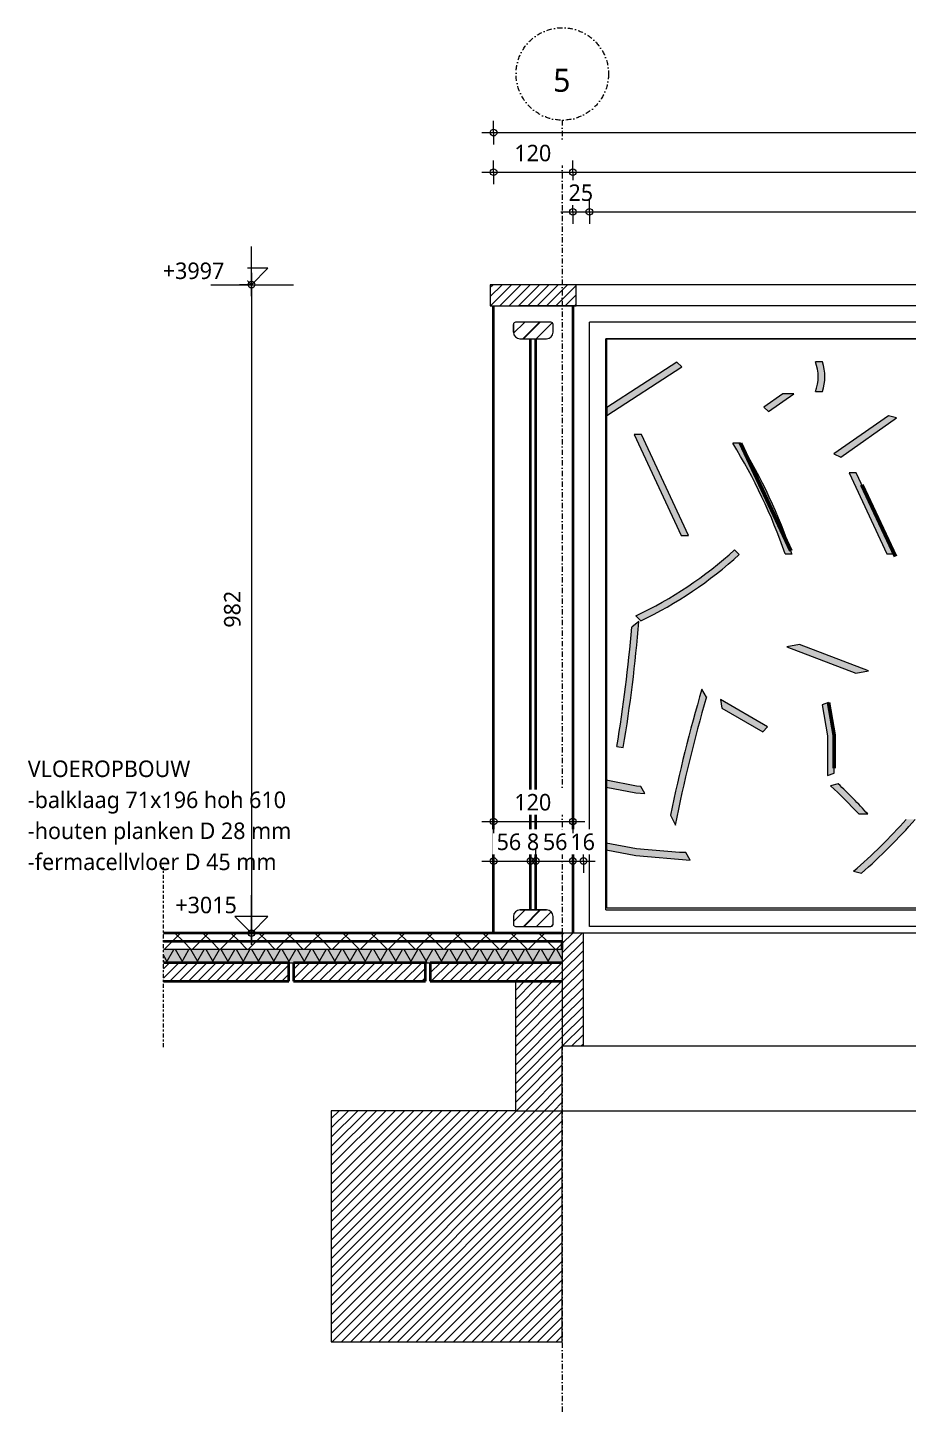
# Model space of a CAD drawing. Header units: millimetres. Extents: x 1789 to 13769, y 2055 to 27197.
# Drawn here: x 8576 to 9907, y 2055 to 4155 of the extents above; entities that cross this region are included whole.
import ezdxf

# ---------------------------------------------------------------- set-up
doc = ezdxf.new("R2010")
doc.units = ezdxf.units.MM
for name, pattern in [('Dash', [6.35, 3.175, -3.175]), ('MV_center', [15, 6, -3, 3, -3]), ('MV_stramien', [16, 8, -4, 0, -4])]:
    doc.linetypes.add(name, pattern=pattern)
for name, color, linetype, lineweight in [('A-ANNO-DIMS', 211, 'Continuous', 13), ('A-ANNO-DIMS-10', 211, 'Continuous', 13), ('A-DETL', 90, 'Continuous', 13), ('A-DETL-GENF', 92, 'Continuous', 18), ('G-ANNO-REFR', 1, 'Dash', 13), ('G-ANNO-TEXT', 231, 'Continuous', 13)]:
    doc.layers.add(name, color=color, linetype=linetype, lineweight=lineweight)
doc.styles.add('Segoe UI_2', font='segoeui.ttf', dxfattribs={"height": 25})
doc.styles.add('Segoe UI_7', font='segoeui.ttf', dxfattribs={"height": 35})
doc.styles.add('Segoe UI_B', font='segoeui.ttf', dxfattribs={"height": 25})
doc.dimstyles.new('2_5_mm_3', dxfattribs={"dimscale": 304.8, "dimtxt": 26.184099, "dimasz": 0.032808, "dimexe": 0.059055, "dimexo": 0.0625, "dimgap": 0.029528, "dimtad": 1, "dimdec": 0, "dimzin": 0, "dimdsep": 46, "dimtxsty": 'Segoe UI_2', "dimblk1": 'DOTBLANK', "dimblk2": 'DOTBLANK', "dimsah": 1, "dimcen": 0.09, "dimdle": 0.059055, "dimazin": 0, "dimtfac": 1, "dimtdec": 4, "dimtix": 1, "dimtmove": 2, "dimatfit": 3, "dimfxl": 0.059055, "dimfxlon": 1, "dimtvp": 1, "dimtfill": 1, "dimtolj": 1, "dimtzin": 0, "dimarcsym": 2})
doc.dimstyles.new('2_5_mm_4', dxfattribs={"dimscale": 304.8, "dimtxt": 26.184099, "dimasz": 0.032808, "dimexe": 0.059055, "dimexo": 0.0625, "dimgap": 0.029528, "dimtad": 1, "dimdec": 0, "dimzin": 0, "dimdsep": 46, "dimtxsty": 'Segoe UI_2', "dimblk1": 'DOTBLANK', "dimblk2": 'DOTBLANK', "dimsah": 1, "dimcen": 0.09, "dimdle": 0.059055, "dimazin": 0, "dimtfac": 1, "dimtdec": 4, "dimtix": 1, "dimtmove": 0, "dimatfit": 3, "dimfxl": 0.059055, "dimfxlon": 1, "dimtvp": 1, "dimtfill": 1, "dimtolj": 1, "dimtzin": 0, "dimarcsym": 2})
picture_1 = doc.add_image_def('image1.jpg', size_in_pixel=(696, 388))
pattern_1 = [(45, (0, 0), (-7.071068, 7.071068), [])]
pattern_2 = [(45, (0, 0), (-21.2132, 21.2132), []), (135, (0, 0), (-21.2132, -21.2132), [])]

# ---------------------------------------------------------------- blocks, each defined once
blk = doc.blocks.new('42 isolatie - Type 1-3774383-Details Restauratie 1-10')
at = {"layer": 'A-DETL-GENF'}
blk.add_hatch(color=256, dxfattribs=at).paths.add_polyline_path([(36.3, 0.8), (640.3, 0.8), (640.3, 20.8), (36.3, 20.8)])
at = {"layer": 'A-DETL-GENF', "lineweight": 13}
h = blk.add_hatch(dxfattribs=at)
h.set_pattern_fill('FP_32', color=256, style=0, pattern_type=2)
h.set_pattern_definition([(60, (-2355.522, 120.812), (-17.32051, 10), []), (120, (-2355.522, 120.812), (-17.32051, -10), [])])
h.paths.add_polyline_path([(433.3, 0.8), (640.3, 0.8), (640.3, 20.8), (36.3, 20.8), (36.3, 0.8), (233.3, 0.8)])
at = {"layer": 'A-DETL-GENF'}
for p, q in [((640.3, 20.8), (36.3, 20.8)), ((640.3, 20.8), (36.3, 20.8)), ((36.3, 0.8), (226.3, 0.8)), ((226.3, 0.8), (233.3, 0.8)), ((226.3, 0.8), (233.3, 0.8)), ((233.3, 0.8), (433.3, 0.8)), ((433.3, 0.8), (440.3, 0.8)), ((433.3, 0.8), (440.3, 0.8)), ((440.3, 0.8), (640.3, 0.8))]:
    blk.add_line(p, q, dxfattribs=at)
blk = doc.blocks.new('NLRS_00_DI_maskeer - Type 1-4234693-Details Restauratie 1-10')
at = {"layer": 'A-DETL-GENF', "linetype": 'MV_center'}
blk.add_line((-100, 0), (173, 0), dxfattribs=at)
blk = doc.blocks.new('DIMBLOCK435-Details Restauratie 1-10')
at = {"layer": 'A-ANNO-DIMS-10'}
for p, q in [((9282, 2892.5), (9282, 2910.5)), ((9338, 2892.5), (9338, 2910.5)), ((9264, 2892.5), (9338, 2892.5)), ((9282, 2892.5), (9282, 2874.5)), ((9338, 2892.5), (9338, 2874.5))]:
    blk.add_line(p, q, dxfattribs=at)
for centre in [(9282, 2892.5), (9338, 2892.5)]:
    blk.add_circle(centre, 5, dxfattribs=at)
at = {"layer": 'A-ANNO-DIMS-10', "color": 0, "insert": (9286.5, 2934.1), "char_height": 25, "width": 45.703, "attachment_point": 1, "line_spacing_factor": 1.142579, "style": 'Segoe UI_2', "bg_fill": 3, "box_fill_scale": 1.25, "bg_fill_color": 9, "bg_fill_true_color": 13158600, "bg_fill_transparency": 0}
blk.add_mtext('56', dxfattribs=at)
blk = doc.blocks.new('_DotBlank')
at = {"color": 0, "linetype": 'ByBlock', "lineweight": -2}
blk.add_line((-0.5, 0), (-1, 0), dxfattribs=at)
blk.add_circle((0, 0), 0.5, dxfattribs=at)
blk = doc.blocks.new('DIMBLOCK436-Details Restauratie 1-10')
at = {"layer": 'A-ANNO-DIMS-10'}
for p, q in [((9338, 2892.5), (9338, 2910.5)), ((9346, 2892.5), (9346, 2910.5)), ((9338, 2892.5), (9346, 2892.5)), ((9338, 2892.5), (9338, 2874.5)), ((9346, 2892.5), (9346, 2874.5))]:
    blk.add_line(p, q, dxfattribs=at)
for centre in [(9338, 2892.5), (9346, 2892.5)]:
    blk.add_circle(centre, 5, dxfattribs=at)
at = {"layer": 'A-ANNO-DIMS-10', "color": 0, "insert": (9332.4, 2934.1), "char_height": 25, "width": 22.852, "attachment_point": 1, "line_spacing_factor": 1.142579, "style": 'Segoe UI_2', "bg_fill": 3, "box_fill_scale": 1.25, "bg_fill_color": 9, "bg_fill_true_color": 13158600, "bg_fill_transparency": 0}
blk.add_mtext('8', dxfattribs=at)
blk = doc.blocks.new('DIMBLOCK437-Details Restauratie 1-10')
at = {"layer": 'A-ANNO-DIMS-10'}
for p, q in [((9346, 2892.5), (9346, 2910.5)), ((9402, 2892.5), (9402, 2910.5)), ((9346, 2892.5), (9402, 2892.5)), ((9346, 2892.5), (9346, 2874.5)), ((9402, 2892.5), (9402, 2874.5))]:
    blk.add_line(p, q, dxfattribs=at)
for centre in [(9346, 2892.5), (9402, 2892.5)]:
    blk.add_circle(centre, 5, dxfattribs=at)
at = {"layer": 'A-ANNO-DIMS-10', "color": 0, "insert": (9356.6, 2934.1), "char_height": 25, "width": 45.703, "attachment_point": 1, "line_spacing_factor": 1.142579, "style": 'Segoe UI_2', "bg_fill": 3, "box_fill_scale": 1.25, "bg_fill_color": 9, "bg_fill_true_color": 13158600, "bg_fill_transparency": 0}
blk.add_mtext('56', dxfattribs=at)
blk = doc.blocks.new('DIMBLOCK438-Details Restauratie 1-10')
at = {"layer": 'A-ANNO-DIMS-10'}
for p, q in [((9402, 2892.5), (9402, 2910.5)), ((9418, 2892.5), (9418, 2910.5)), ((9402, 2892.5), (9436, 2892.5)), ((9402, 2892.5), (9402, 2874.5)), ((9418, 2892.5), (9418, 2874.5))]:
    blk.add_line(p, q, dxfattribs=at)
for centre in [(9402, 2892.5), (9418, 2892.5)]:
    blk.add_circle(centre, 5, dxfattribs=at)
at = {"layer": 'A-ANNO-DIMS-10', "color": 0, "insert": (9398.2, 2934.1), "char_height": 25, "width": 45.703, "attachment_point": 1, "line_spacing_factor": 1.142579, "style": 'Segoe UI_2', "bg_fill": 3, "box_fill_scale": 1.25, "bg_fill_color": 9, "bg_fill_true_color": 13158600, "bg_fill_transparency": 0}
blk.add_mtext('16', dxfattribs=at)
blk = doc.blocks.new('DIMBLOCK439-Details Restauratie 1-10')
at = {"layer": 'A-ANNO-DIMS-10'}
for p, q in [((9282, 2952.5), (9282, 2970.5)), ((9402, 2952.5), (9402, 2970.5)), ((9264, 2952.5), (9420, 2952.5)), ((9282, 2952.5), (9282, 2934.5)), ((9402, 2952.5), (9402, 2934.5))]:
    blk.add_line(p, q, dxfattribs=at)
for centre in [(9282, 2952.5), (9402, 2952.5)]:
    blk.add_circle(centre, 5, dxfattribs=at)
at = {"layer": 'A-ANNO-DIMS-10', "color": 0, "insert": (9313.4, 2994.1), "char_height": 25, "width": 68.555, "attachment_point": 1, "line_spacing_factor": 1.142579, "style": 'Segoe UI_2', "bg_fill": 3, "box_fill_scale": 1.25, "bg_fill_color": 9, "bg_fill_true_color": 13158600, "bg_fill_transparency": 0}
blk.add_mtext('120', dxfattribs=at)
blk = doc.blocks.new('DIMBLOCK444-Details Restauratie 1-10')
at = {"layer": 'A-ANNO-DIMS-10'}
for p, q in [((8915.2, 3783.4), (8915.2, 2765.4)), ((8915.2, 3765.4), (8897.2, 3765.4)), ((8915.2, 3765.4), (8933.2, 3765.4)), ((8915.2, 2783.4), (8897.2, 2783.4)), ((8915.2, 2783.4), (8933.2, 2783.4))]:
    blk.add_line(p, q, dxfattribs=at)
for centre in [(8915.2, 3765.4), (8915.2, 2783.4)]:
    blk.add_circle(centre, 5, dxfattribs=at)
at = {"layer": 'A-ANNO-DIMS-10', "color": 0, "insert": (8873.6, 3245.9), "char_height": 25, "width": 68.555, "attachment_point": 1, "rotation": 90, "line_spacing_factor": 1.142579, "style": 'Segoe UI_2', "bg_fill": 3, "box_fill_scale": 1.25, "bg_fill_color": 9, "bg_fill_true_color": 13158600, "bg_fill_transparency": 0}
blk.add_mtext('982', dxfattribs=at)
blk = doc.blocks.new('DIMBLOCK457-Details Restauratie 1-10')
at = {"layer": 'A-ANNO-DIMS-10'}
for p, q in [((9282, 3935.7), (9282, 3953.7)), ((9402, 3935.7), (9402, 3953.7)), ((9264, 3935.7), (9402, 3935.7)), ((9282, 3935.7), (9282, 3917.7)), ((9402, 3935.7), (9402, 3917.7))]:
    blk.add_line(p, q, dxfattribs=at)
for centre in [(9282, 3935.7), (9402, 3935.7)]:
    blk.add_circle(centre, 5, dxfattribs=at)
at = {"layer": 'A-ANNO-DIMS-10', "color": 0, "insert": (9313.4, 3977.3), "char_height": 25, "width": 68.555, "attachment_point": 1, "line_spacing_factor": 1.142579, "style": 'Segoe UI_2', "bg_fill": 3, "box_fill_scale": 1.25, "bg_fill_color": 9, "bg_fill_true_color": 13158600, "bg_fill_transparency": 0}
blk.add_mtext('120', dxfattribs=at)
blk = doc.blocks.new('DIMBLOCK458-Details Restauratie 1-10')
at = {"layer": 'A-ANNO-DIMS-10'}
for p, q in [((9402, 3935.7), (9402, 3953.7)), ((11052, 3935.7), (11052, 3953.7)), ((9402, 3935.7), (11052, 3935.7)), ((9402, 3935.7), (9402, 3917.7)), ((11052, 3935.7), (11052, 3917.7))]:
    blk.add_line(p, q, dxfattribs=at)
for centre in [(9402, 3935.7), (11052, 3935.7)]:
    blk.add_circle(centre, 5, dxfattribs=at)
at = {"layer": 'A-ANNO-DIMS-10', "color": 0, "insert": (10188.9, 3977.3), "char_height": 25, "width": 91.406, "attachment_point": 1, "line_spacing_factor": 1.142579, "style": 'Segoe UI_2', "bg_fill": 3, "box_fill_scale": 1.25, "bg_fill_color": 9, "bg_fill_true_color": 13158600, "bg_fill_transparency": 0}
blk.add_mtext('1650', dxfattribs=at)
blk = doc.blocks.new('DIMBLOCK460-Details Restauratie 1-10')
at = {"layer": 'A-ANNO-DIMS-10'}
for p, q in [((9282, 3995.7), (9282, 4013.7)), ((11172, 3995.7), (11172, 4013.7)), ((9264, 3995.7), (11190, 3995.7)), ((9282, 3995.7), (9282, 3977.7)), ((11172, 3995.7), (11172, 3977.7))]:
    blk.add_line(p, q, dxfattribs=at)
for centre in [(9282, 3995.7), (11172, 3995.7)]:
    blk.add_circle(centre, 5, dxfattribs=at)
at = {"layer": 'A-ANNO-DIMS-10', "color": 0, "insert": (10188.9, 4037.3), "char_height": 25, "width": 91.406, "attachment_point": 1, "line_spacing_factor": 1.142579, "style": 'Segoe UI_2', "bg_fill": 3, "box_fill_scale": 1.25, "bg_fill_color": 9, "bg_fill_true_color": 13158600, "bg_fill_transparency": 0}
blk.add_mtext('1890', dxfattribs=at)
blk = doc.blocks.new('DIMBLOCK461-Details Restauratie 1-10')
at = {"layer": 'A-ANNO-DIMS-10'}
for p, q in [((9402, 3875.7), (9402, 3893.7)), ((9427, 3875.7), (9427, 3893.7)), ((9384, 3875.7), (9427, 3875.7)), ((9402, 3875.7), (9402, 3857.7)), ((9427, 3875.7), (9427, 3857.7))]:
    blk.add_line(p, q, dxfattribs=at)
for centre in [(9402, 3875.7), (9427, 3875.7)]:
    blk.add_circle(centre, 5, dxfattribs=at)
at = {"layer": 'A-ANNO-DIMS-10', "color": 0, "insert": (9395.4, 3917.3), "char_height": 25, "width": 45.703, "attachment_point": 1, "line_spacing_factor": 1.142579, "style": 'Segoe UI_2', "bg_fill": 3, "box_fill_scale": 1.25, "bg_fill_color": 9, "bg_fill_true_color": 13158600, "bg_fill_transparency": 0}
blk.add_mtext('25', dxfattribs=at)
blk = doc.blocks.new('DIMBLOCK462-Details Restauratie 1-10')
at = {"layer": 'A-ANNO-DIMS-10'}
for p, q in [((9427, 3875.7), (9427, 3893.7)), ((11027, 3875.7), (11027, 3893.7)), ((9427, 3875.7), (11027, 3875.7)), ((9427, 3875.7), (9427, 3857.7)), ((11027, 3875.7), (11027, 3857.7))]:
    blk.add_line(p, q, dxfattribs=at)
for centre in [(9427, 3875.7), (11027, 3875.7)]:
    blk.add_circle(centre, 5, dxfattribs=at)
at = {"layer": 'A-ANNO-DIMS-10', "color": 0, "insert": (10188.9, 3917.3), "char_height": 25, "width": 91.406, "attachment_point": 1, "line_spacing_factor": 1.142579, "style": 'Segoe UI_2', "bg_fill": 3, "box_fill_scale": 1.25, "bg_fill_color": 9, "bg_fill_true_color": 13158600, "bg_fill_transparency": 0}
blk.add_mtext('1600', dxfattribs=at)

msp = doc.modelspace()

# ---------------------------------------------------------------- hatches: boundary and pattern name
at = {"layer": 'A-DETL-GENF', "lineweight": 13}
h = msp.add_hatch(dxfattribs=at)
h.set_pattern_fill('FP_10', color=250, style=0, pattern_type=2)
h.set_pattern_definition(pattern_1)
h.paths.add_polyline_path([(9407, 3733.4), (9407, 3765.4), (9277, 3765.4), (9277, 3733.4)])
h = msp.add_hatch(dxfattribs=at)
h.set_pattern_fill('FP_117', color=253, style=0, pattern_type=2)
h.set_pattern_definition([(45, (0, 0), (-21.2132, 21.2132), []), (45, (1, 0), (-21.2132, 21.2132), []), (45, (20, 0), (-21.2132, 21.2132), [])])
h.paths.add_polyline_path([(9315.2, 2793.4), (9369.6, 2793.5), (9370.3, 2793.9), (9371, 2794.4), (9371.5, 2795.1), (9371.9, 2795.8), (9372, 2796.7), (9372, 2808.6), (9371.6, 2811.1), (9370.6, 2813.5), (9369.1, 2815.5), (9367.1, 2817.1), (9364.7, 2818), (9362.2, 2818.4), (9321.8, 2818.4), (9319.2, 2818), (9316.9, 2817.1), (9314.8, 2815.5), (9313.3, 2813.5), (9312.3, 2811.1), (9312, 2808.6), (9312.1, 2795.8), (9312.4, 2795.1), (9312.9, 2794.4), (9313.6, 2793.9), (9314.4, 2793.5)])
h.paths.add_polyline_path([(9321.8, 3683.4), (9362.2, 3683.5), (9364.7, 3683.8), (9367.1, 3684.8), (9369.1, 3686.4), (9370.6, 3688.4), (9371.6, 3690.8), (9372, 3693.3), (9371.9, 3706), (9371.5, 3706.8), (9371, 3707.5), (9370.3, 3708), (9369.6, 3708.3), (9368.7, 3708.4), (9314.4, 3708.3), (9313.6, 3708), (9312.9, 3707.5), (9312.4, 3706.8), (9312.1, 3706), (9312, 3705.2), (9312, 3693.3), (9312.3, 3690.8), (9313.3, 3688.4), (9314.8, 3686.4), (9316.9, 3684.8), (9319.2, 3683.8)])
at = {"layer": 'A-DETL-GENF'}
for points in [[(9453.2, 3567.3), (9566.8, 3641.1), (9559.6, 3648.3), (9453.2, 3579.2)], [(9780, 3603.4), (9783.2, 3618.3), (9783.2, 3633.5), (9780, 3648.4), (9769.4, 3648.4), (9771.7, 3641), (9773.1, 3633.5), (9773.6, 3625.9), (9773.1, 3618.2), (9771.7, 3610.7), (9769.4, 3603.4)], [(9698.2, 3573.1), (9736.8, 3600.2), (9719.8, 3600.2), (9691.2, 3580.1)], [(9807.7, 3504.2), (9892.4, 3563.5), (9879.8, 3566.8), (9797.2, 3509)], [(9577, 3385.6), (9505.7, 3538.4), (9494.6, 3538.4), (9565.9, 3385.6)], [(9733.9, 3357.9), (9717.8, 3401.4), (9699.5, 3443.7), (9678.8, 3485), (9655.8, 3525.2), (9644.1, 3525.2), (9667.4, 3485.1), (9688.4, 3443.8), (9707, 3401.4), (9723.3, 3357.9)], [(9888.5, 3357.9), (9831.3, 3480.6), (9820.3, 3480.6), (9877.5, 3357.9)], [(9504.9, 3256.2), (9557.8, 3284.8), (9607.7, 3318.5), (9654.1, 3356.9), (9647, 3364), (9600.6, 3325.6), (9550.5, 3292.1), (9497.3, 3263.8)], [(9478.4, 3064.5), (9492.2, 3159.7), (9501.8, 3255.4), (9491.1, 3246.6), (9481.7, 3156.1), (9468.6, 3066.1)], [(9830.5, 3177.1), (9849.6, 3180.4), (9745.3, 3220.4), (9726.2, 3217.1), (9824.9, 3179.2)], [(9557.2, 2946.7), (9578.6, 3044.4), (9604.4, 3140.9), (9597.5, 3152.9), (9571.6, 3058), (9550, 2962.1)], [(9689.7, 3088.4), (9697, 3095.7), (9625.4, 3137), (9627.6, 3124.2)], [(9787.9, 3021.9), (9797.9, 3025.5), (9797.9, 3083.1), (9789.2, 3132.4), (9779.7, 3128.9), (9787.9, 3082.2)], [(9511.1, 2994.7), (9505, 3005.3), (9498.5, 3005.8), (9452.5, 3014.8), (9452.5, 3004.6), (9497.2, 2995.9)], [(9848.6, 2963.8), (9824.9, 2988.7), (9803.7, 3009.6), (9792.2, 3006.5), (9814, 2985.5), (9834.9, 2963.8)], [(9839, 2873.9), (9881.1, 2913.4), (9920.5, 2955.6), (9907, 2955.6), (9868.4, 2915), (9827.1, 2877.1)], [(9579.9, 2893.7), (9573.3, 2905.2), (9563.3, 2905.2), (9498.5, 2910.8), (9452.5, 2919.8), (9452.5, 2909.6), (9497.2, 2900.9)]]:
    msp.add_hatch(color=7, dxfattribs=at).paths.add_polyline_path(points)
at = {"layer": 'A-DETL-GENF', "lineweight": 13}
h = msp.add_hatch(dxfattribs=at)
h.set_pattern_fill('FP_4', color=253, style=0, pattern_type=2)
h.set_pattern_definition(pattern_2)
h.paths.add_polyline_path([(8782, 2770.9), (9386, 2770.9), (9386, 2783.4), (8782, 2783.4)])
h = msp.add_hatch(dxfattribs=at)
h.set_pattern_fill('FP_10', color=250, style=0, pattern_type=2)
h.set_pattern_definition(pattern_1)
h.paths.add_polyline_path([(9411.6, 2612.4), (9418, 2612.4), (9418, 2783.4), (9386, 2783.4), (9386, 2612.4)])
h = msp.add_hatch(dxfattribs=at)
h.set_pattern_fill('FP_4', color=253, style=0, pattern_type=2)
h.set_pattern_definition(pattern_2)
h.paths.add_polyline_path([(8782, 2758.4), (9386, 2758.4), (9386, 2770.9), (8782, 2770.9)])
h = msp.add_hatch(dxfattribs=at)
h.set_pattern_fill('FP_10', color=250, style=0, pattern_type=2)
h.set_pattern_definition(pattern_1)
h.paths.add_polyline_path([(8782, 2710.4), (8972, 2710.4), (8972, 2738.4), (8782, 2738.4)])
h = msp.add_hatch(dxfattribs=at)
h.set_pattern_fill('FP_10', color=250, style=0, pattern_type=2)
h.set_pattern_definition(pattern_1)
h.paths.add_polyline_path([(8979, 2710.4), (9179, 2710.4), (9179, 2738.4), (8979, 2738.4)])
h = msp.add_hatch(dxfattribs=at)
h.set_pattern_fill('FP_10', color=250, style=0, pattern_type=2)
h.set_pattern_definition(pattern_1)
h.paths.add_polyline_path([(9186, 2710.4), (9386, 2710.4), (9386, 2738.4), (9186, 2738.4)])
h = msp.add_hatch(dxfattribs=at)
h.set_pattern_fill('FP_10', color=250, style=0, pattern_type=2)
h.set_pattern_definition(pattern_1)
h.paths.add_polyline_path([(9315, 2514.4), (9386, 2514.4), (9386, 2710.4), (9315, 2710.4), (9315, 2529.1)])
h = msp.add_hatch(dxfattribs=at)
h.set_pattern_fill('FP_10', color=250, style=0, pattern_type=2)
h.set_pattern_definition(pattern_1)
h.paths.add_polyline_path([(9036, 2164.4), (9386, 2164.4), (9386, 2514.4), (9036, 2514.4)])

# ---------------------------------------------------------------- linework, layer by layer
at = {"layer": 'A-DETL', "linetype": 'MV_stramien', "lineweight": 18}
msp.add_line((9386, 4014.6), (9386, 2054.6), dxfattribs=at)
at = {"layer": 'A-DETL', "lineweight": 18}
for p, q in [((8915.2, 3748), (8915.2, 3823)), ((8940.2, 3790.4), (8890.2, 3790.4)), ((8915.2, 3765.4), (8890.2, 3790.4)), ((8915.2, 3765.4), (8940.2, 3790.4)), ((8853.8, 3765.4), (8978.8, 3765.4)), ((9277, 3765.4), (9277, 3733.4)), ((9407, 3765.4), (9277, 3765.4)), ((9407, 3733.4), (9407, 3765.4)), ((11337, 3765.4), (9407, 3765.4)), ((9277, 3733.4), (9407, 3733.4)), ((9282, 3733.4), (9402, 3733.4)), ((11337, 3733.4), (9322, 3733.4)), ((9312, 3705.2), (9312, 3693.3)), ((9312, 3693.3), (9312, 3705.2)), ((9368.7, 3708.4), (9315.2, 3708.4)), ((9368.7, 3708.4), (9315.2, 3708.4)), ((9372, 3693.3), (9372, 3705.2)), ((9372, 3693.3), (9372, 3705.2)), ((11027, 3708.4), (9427, 3708.4)), ((9427, 2793.4), (9427, 3708.4)), ((9321.8, 3683.4), (9362.2, 3683.4)), ((9321.8, 3683.4), (9362.2, 3683.4)), ((9452, 2818.4), (9452, 3683.4)), ((10079, 3683.4), (9452, 3683.4)), ((9559.6, 3648.3), (9453.2, 3579.2)), ((9453.2, 3567.3), (9566.8, 3641.1)), ((9566.8, 3641.1), (9559.6, 3648.3)), ((9780, 3648.4), (9769.4, 3648.4)), ((9719.8, 3600.2), (9691.2, 3580.1)), ((9698.2, 3573.1), (9736.8, 3600.2)), ((9736.8, 3600.2), (9719.8, 3600.2)), ((9769.4, 3603.4), (9780, 3603.4)), ((9453.2, 3579.2), (9453.2, 3567.3)), ((9691.2, 3580.1), (9698.2, 3573.1)), ((9879.8, 3566.8), (9797.2, 3509)), ((9807.7, 3504.2), (9892.4, 3563.5)), ((9892.4, 3563.5), (9879.8, 3566.8)), ((9505.7, 3538.4), (9494.6, 3538.4)), ((9494.6, 3538.4), (9565.9, 3385.6)), ((9577, 3385.6), (9505.7, 3538.4)), ((9655.8, 3525.2), (9644.1, 3525.2)), ((9797.2, 3509), (9807.7, 3504.2)), ((9831.3, 3480.6), (9820.3, 3480.6)), ((9820.3, 3480.6), (9877.5, 3357.9)), ((9888.5, 3357.9), (9831.3, 3480.6)), ((9565.9, 3385.6), (9577, 3385.6)), ((9654.1, 3356.9), (9647, 3364)), ((9723.3, 3357.9), (9733.9, 3357.9)), ((9877.5, 3357.9), (9888.5, 3357.9)), ((9501.8, 3255.4), (9491.1, 3246.6)), ((9497.3, 3263.8), (9504.9, 3256.2)), ((9745.3, 3220.4), (9726.2, 3217.1)), ((9726.2, 3217.1), (9830.5, 3177.1)), ((9849.6, 3180.4), (9745.3, 3220.4)), ((9830.5, 3177.1), (9849.6, 3180.4)), ((9604.4, 3140.9), (9597.5, 3152.9)), ((9697, 3095.7), (9625.4, 3137)), ((9625.4, 3137), (9627.6, 3124.2)), ((9789.2, 3132.4), (9779.7, 3128.9)), ((9797.9, 3083.1), (9789.2, 3132.4)), ((9627.6, 3124.2), (9689.7, 3088.4)), ((9779.7, 3128.9), (9787.9, 3082.2)), ((9689.7, 3088.4), (9697, 3095.7)), ((9468.6, 3066.1), (9478.4, 3064.5)), ((9787.9, 3082.2), (9787.9, 3021.9)), ((9797.9, 3025.5), (9797.9, 3083.1)), ((9787.9, 3021.9), (9797.9, 3025.5)), ((9498.5, 3005.8), (9452.5, 3014.8)), ((9452.5, 3014.8), (9452.5, 3004.6)), ((9452.5, 3004.6), (9497.2, 2995.9)), ((9505, 3005.3), (9498.5, 3005.8)), ((9511.1, 2994.7), (9505, 3005.3)), ((9803.7, 3009.6), (9792.2, 3006.5)), ((9497.2, 2995.9), (9511.1, 2994.7)), ((9550, 2962.1), (9557.2, 2946.7)), ((9834.9, 2963.8), (9848.6, 2963.8)), ((9498.5, 2910.8), (9452.5, 2919.8)), ((9452.5, 2919.8), (9452.5, 2909.6)), ((9452.5, 2909.6), (9497.2, 2900.9)), ((9497.2, 2900.9), (9579.9, 2893.7)), ((9563.3, 2905.2), (9498.5, 2910.8)), ((9573.3, 2905.2), (9563.3, 2905.2)), ((9579.9, 2893.7), (9573.3, 2905.2)), ((9827.1, 2877.1), (9839, 2873.9)), ((8915.2, 2766), (8915.2, 2841)), ((9321.8, 2818.4), (9362.2, 2818.4)), ((9362.2, 2818.4), (9321.8, 2818.4)), ((9452, 2818.4), (11002, 2818.4)), ((8940.2, 2808.4), (8890.2, 2808.4)), ((8915.2, 2783.4), (8890.2, 2808.4)), ((8915.2, 2783.4), (8940.2, 2808.4)), ((9312, 2808.6), (9312, 2796.7)), ((9315.2, 2793.4), (9368.7, 2793.4)), ((9372, 2796.7), (9372, 2808.6)), ((11027, 2793.4), (9427, 2793.4)), ((8853.8, 2783.4), (8978.8, 2783.4)), ((11337, 2783.4), (9307, 2783.4)), ((9418, 2783.4), (9386, 2783.4)), ((9386, 2783.4), (9386, 2612.4)), ((9418, 2612.4), (9418, 2783.4)), ((9315, 2710.4), (9315, 2514.4)), ((9386, 2514.4), (9386, 2612.4)), ((9386, 2612.4), (9418, 2612.4)), ((9418, 2612.4), (11337, 2612.4)), ((9315, 2514.4), (9036, 2514.4)), ((9036, 2514.4), (9036, 2164.4)), ((9315, 2514.4), (9386, 2514.4)), ((9386, 2164.4), (9386, 2514.4)), ((9386, 2514.4), (11337, 2514.4)), ((9036, 2164.4), (9386, 2164.4))]:
    msp.add_line(p, q, dxfattribs=at)
at = {"layer": 'A-DETL', "lineweight": 35}
for p, q in [((9282, 2783.4), (9282, 3733.4)), ((9402, 3733.4), (9402, 2783.4)), ((9338, 2818.4), (9338, 3683.4)), ((9346, 2818.4), (9346, 3683.4)), ((9386, 2783.4), (8782, 2783.4)), ((8782, 2770.9), (9386, 2770.9)), ((9386, 2758.4), (9386, 2770.9)), ((8972, 2738.4), (8782, 2738.4)), ((8972, 2710.4), (8972, 2738.4)), ((9179, 2738.4), (8979, 2738.4)), ((8979, 2738.4), (8979, 2710.4)), ((9179, 2710.4), (9179, 2738.4)), ((9386, 2738.4), (9186, 2738.4)), ((9186, 2738.4), (9186, 2710.4)), ((8782, 2710.4), (8972, 2710.4)), ((8979, 2710.4), (9179, 2710.4)), ((9186, 2710.4), (9386, 2710.4))]:
    msp.add_line(p, q, dxfattribs=at)
at = {"layer": 'A-DETL', "lineweight": 50}
for p, q in [((9655.8, 3525.2), (9731.9, 3362.1)), ((9839.8, 3462.2), (9890.6, 3353.5)), ((9789.2, 3132.4), (9797.9, 3083.1)), ((9797.9, 3083.1), (9797.9, 3033.1))]:
    msp.add_line(p, q, dxfattribs=at)
at = {"layer": 'A-DETL', "lineweight": 25}
msp.add_line((9282, 2968.2), (9282, 2928.2), dxfattribs=at)
at = {"layer": 'A-DETL', "linetype": 'MV_stramien', "lineweight": 18}
msp.add_circle((9386, 4084.6), 70, dxfattribs=at)
at = {"layer": 'A-DETL', "lineweight": 18}
for centre, radius, start, end in [((9315.2, 3705.2), 3.24, 90, 180), ((9315.2, 3705.2), 3.24, 90, 180), ((9368.7, 3705.2), 3.24, 360, 90), ((9368.7, 3705.2), 3.24, 0, 90), ((9321.8, 3693.3), 9.79, 180, 270), ((9321.8, 3693.3), 9.79, 180, 270), ((9362.2, 3693.3), 9.79, 270, 0), ((9362.2, 3693.3), 9.79, 270, 0), ((9711.6, 3625.9), 62, 338.7322, 21.2678), ((9711.6, 3625.9), 72, 341.7979, 18.2021), ((8945, 3091.9), 822.5, 18.8674, 31.7933), ((8945, 3091.9), 832.5, 18.6323, 31.3677), ((9241.5, 3807.6), 601, 295.1922, 312.4283), ((9241.5, 3807.6), 611, 295.5296, 312.4704), ((7317.2, 3426.5), 2191.3, 350.49, 355.5216), ((7317.3, 3426.5), 2181.3, 350.4894, 355.2699), ((11698.3, 2529.1), 2191.5, 163.4623, 168.6046), ((11698.3, 2529.1), 2181.5, 163.7117, 168.9624), ((9220.4, 2392.8), 838.9, 42.8956, 47.0244), ((9220.5, 2392.7), 848.9, 42.2771, 46.6072), ((9279, 3513.8), 840.2, 310.7259, 318.3698), ((9279.2, 3513.8), 850.2, 311.1809, 318.9643), ((9321.8, 2808.6), 9.79, 90, 180), ((9362.2, 2808.6), 9.79, 360, 90), ((9315.2, 2796.7), 3.24, 180, 270), ((9368.7, 2796.7), 3.24, 270, 0)]:
    msp.add_arc(centre, radius, start, end, dxfattribs=at)

# ---------------------------------------------------------------- block references
at = {"layer": 'A-DETL-GENF', "linetype": 'MV_center', "rotation": 90}
msp.add_blockref('NLRS_00_DI_maskeer - Type 1-4234693-Details Restauratie 1-10', (8782, 2710.4), dxfattribs=at)
at = {"layer": 'A-DETL-GENF'}
msp.add_blockref('42 isolatie - Type 1-3774383-Details Restauratie 1-10', (8745.7, 2737.6), dxfattribs=at)

# ---------------------------------------------------------------- texts
at = {"layer": 'G-ANNO-TEXT', "color": 7, "insert": (9372.2, 4092.6), "char_height": 35, "width": 32.067, "attachment_point": 1, "style": 'Segoe UI_7'}
msp.add_mtext('5', dxfattribs=at)
at = {"layer": 'G-ANNO-TEXT', "color": 39, "insert": (8576.4, 3044.7), "char_height": 25, "width": 323.08, "attachment_point": 1, "style": 'Segoe UI_B'}
msp.add_mtext('VLOEROPBOUW', dxfattribs=at)

# ---------------------------------------------------------------- pictures from other files: only their frames are drawn
at = {"layer": 'G-ANNO-REFR'}
image = msp.add_image(picture_1, insert=(9453.2, 2821), size_in_units=(1546.6, 862.2), dxfattribs=at)
image.dxf.flags = 7

# ---------------------------------------------------------------- next in the draw order: dimensions: what is measured, and where the dimension line sits
at = {"layer": 'A-ANNO-DIMS'}
dim = msp.add_linear_dim(base=(9402, 3935.7), p1=(9282, 3917.7), p2=(9402, 3917.7), dimstyle='2_5_mm_4', override={"dimpost": '<>', "dimfxl": 120}, dxfattribs=at)
dim.commit()
dim.dimension.update_dxf_attribs({"geometry": 'DIMBLOCK457-Details Restauratie 1-10', "text_midpoint": (9342, 3957.7)})
dim = msp.add_linear_dim(base=(8915.2, 2783.4), p1=(8933.2, 3765.4), p2=(8933.2, 2783.4), angle=90, dimstyle='2_5_mm_4', override={"dimpost": '<>', "dimfxl": 982}, dxfattribs=at)
dim.commit()
dim.dimension.update_dxf_attribs({"geometry": 'DIMBLOCK444-Details Restauratie 1-10', "text_midpoint": (8893.3, 3274.4)})
dim = msp.add_linear_dim(base=(9338, 2892.5), p1=(9282, 2910.5), p2=(9338, 2910.5), dimstyle='2_5_mm_3', override={"dimpost": '<>', "dimfxl": 56}, dxfattribs=at)
dim.commit()
dim.dimension.update_dxf_attribs({"geometry": 'DIMBLOCK435-Details Restauratie 1-10', "text_midpoint": (9309.4, 2917.5), "dimtype": 160})

# ---------------------------------------------------------------- next in the draw order: texts
at = {"layer": 'G-ANNO-TEXT', "color": 7, "insert": (8780.9, 3799), "char_height": 25, "width": 121.856, "attachment_point": 1, "style": 'Segoe UI_2', "bg_fill": 3, "box_fill_scale": 1.25, "bg_fill_color": 9, "bg_fill_true_color": 13158600, "bg_fill_transparency": 0}
msp.add_mtext('+3997', dxfattribs=at)
at = {"layer": 'G-ANNO-TEXT', "color": 39, "char_height": 25, "attachment_point": 1, "style": 'Segoe UI_2'}
for s, insert, width in [('-balklaag 71x196 hoh 610', (8576.4, 2997.7), 487.426), ('-houten planken D 28 mm', (8576.4, 2950.8), 497.046), ('-fermacellvloer D 45 mm', (8576.4, 2903.8), 466.582)]:
    msp.add_mtext(s, dxfattribs=dict(at, insert=insert, width=width))
at = {"layer": 'G-ANNO-TEXT', "color": 7, "insert": (8799.9, 2838.4), "char_height": 25, "width": 121.856, "attachment_point": 1, "style": 'Segoe UI_2'}
msp.add_mtext('+3015', dxfattribs=at)

# ---------------------------------------------------------------- next in the draw order: dimensions: what is measured, and where the dimension line sits
at = {"layer": 'A-ANNO-DIMS'}
for base, p1, p2, override, picture, middle in [((11052, 3935.7), (9402, 3917.7), (11052, 3917.7), {"dimpost": '<>', "dimfxl": 1650}, 'DIMBLOCK458-Details Restauratie 1-10', (10227, 3957.7)), ((9346, 2892.5), (9338, 2910.5), (9346, 2910.5), {"dimpost": '<>', "dimfxl": 8}, 'DIMBLOCK436-Details Restauratie 1-10', (9342, 2914.4))]:
    dim = msp.add_linear_dim(base=base, p1=p1, p2=p2, dimstyle='2_5_mm_4', override=override, dxfattribs=at)
    dim.commit()
    dim.dimension.update_dxf_attribs({"geometry": picture, "text_midpoint": middle})

# ---------------------------------------------------------------- next in the draw order: dimensions: what is measured, and where the dimension line sits
for base, p1, p2, override, picture, middle in [((11172, 3995.7), (9282, 3977.7), (11172, 3977.7), {"dimpost": '<>', "dimfxl": 1890}, 'DIMBLOCK460-Details Restauratie 1-10', (10227, 4017.7)), ((9427, 3875.7), (9402, 3857.7), (9427, 3857.7), {"dimpost": '<>', "dimfxl": 25}, 'DIMBLOCK461-Details Restauratie 1-10', (9414.5, 3897.6))]:
    dim = msp.add_linear_dim(base=base, p1=p1, p2=p2, dimstyle='2_5_mm_4', override=override, dxfattribs=at)
    dim.commit()
    dim.dimension.update_dxf_attribs({"geometry": picture, "text_midpoint": middle})
dim = msp.add_linear_dim(base=(9402, 2892.5), p1=(9346, 2910.5), p2=(9402, 2910.5), dimstyle='2_5_mm_3', override={"dimpost": '<>', "dimfxl": 56}, dxfattribs=at)
dim.commit()
dim.dimension.update_dxf_attribs({"geometry": 'DIMBLOCK437-Details Restauratie 1-10', "text_midpoint": (9379.4, 2917.5), "dimtype": 160})

# ---------------------------------------------------------------- next in the draw order: dimensions: what is measured, and where the dimension line sits
dim = msp.add_linear_dim(base=(11027, 3875.7), p1=(9427, 3857.7), p2=(11027, 3857.7), dimstyle='2_5_mm_4', override={"dimpost": '<>', "dimfxl": 1600}, dxfattribs=at)
dim.commit()
dim.dimension.update_dxf_attribs({"geometry": 'DIMBLOCK462-Details Restauratie 1-10', "text_midpoint": (10227, 3897.7)})
dim = msp.add_linear_dim(base=(9418, 2892.5), p1=(9402, 2910.5), p2=(9418, 2874.5), dimstyle='2_5_mm_3', override={"dimpost": '<>', "dimfxl": 39.395431}, dxfattribs=at)
dim.commit()
dim.dimension.update_dxf_attribs({"geometry": 'DIMBLOCK438-Details Restauratie 1-10', "text_midpoint": (9421.1, 2917.5), "dimtype": 160})

# ---------------------------------------------------------------- next in the draw order: dimensions: what is measured, and where the dimension line sits
dim = msp.add_linear_dim(base=(9402, 2952.5), p1=(9282, 2970.5), p2=(9402, 2970.5), dimstyle='2_5_mm_4', override={"dimpost": '<>', "dimfxl": 120}, dxfattribs=at)
dim.commit()
dim.dimension.update_dxf_attribs({"geometry": 'DIMBLOCK439-Details Restauratie 1-10', "text_midpoint": (9342, 2974.5)})

doc.saveas('drawing.dxf')
